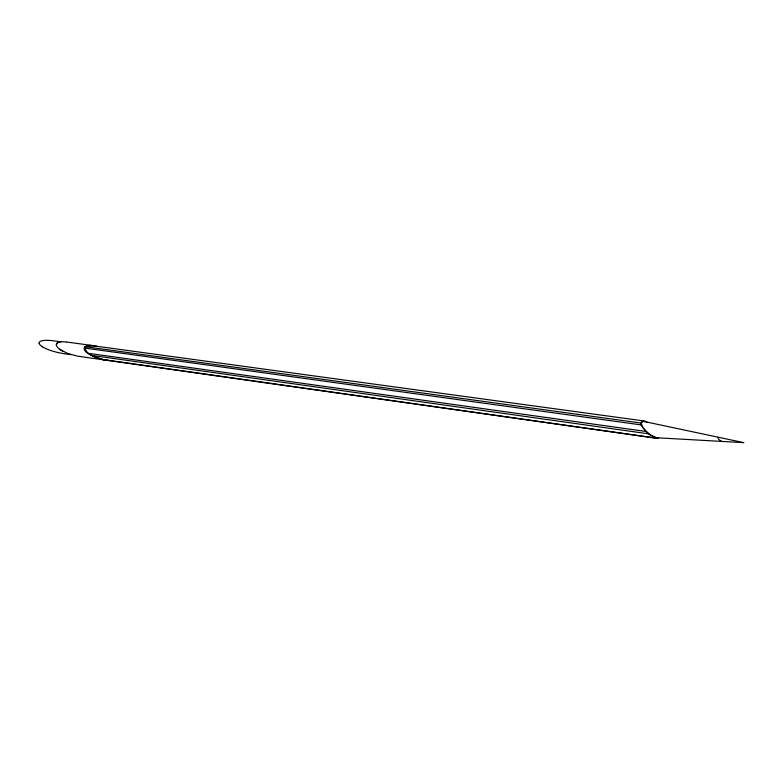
<?xml version="1.0" encoding="UTF-8"?>
<svg xmlns="http://www.w3.org/2000/svg" width="783" height="783" viewBox="0 0 783 783"><rect width="100%" height="100%" fill="white"/><g stroke="black" fill="none" stroke-linecap="round" stroke-linejoin="round"><path stroke-width="1.17" d="M66.389 341.985C63.198 341.828 57.267 340.683 56.288 344.814M658.669 437.893L657.994 438.451A2.437 0.666 13.1 0 1 657.319 438.392L77.713 356.187L67.925 353.573L59.997 349.482A29.656 8.026 13.1 0 1 56.307 344.863M105.049 359.935A10.502 2.838 13.1 0 1 102.279 359.426L91.092 355.296A26.867 7.272 13.1 0 1 87.882 353.241L84.417 348.044A23.754 6.43 13.1 0 1 85.367 346.703L640.514 422.977L643.46 420.902A2.378 0.646 13.1 0 1 643.841 420.941A2.985 0.812 13.1 0 1 645.721 421.411L646.934 422.096M85.386 346.712L93.187 345.783L643.841 420.941M97.014 346.311A10.825 2.926 13.1 0 0 93.774 345.714C90.75 345.254 82.969 344.677 84.319 349.668A32.123 8.691 13.1 0 0 86.61 352.458L94.635 357.126L105.157 360.082A10.776 2.917 13.1 0 0 108.054 360.356M66.761 342.034L93.774 345.714M61.143 341.848L52.882 340.732A20.084 5.432 13.1 0 0 39.062 343.434M84.417 348.044L640.876 424.866L647.57 433.224A57.864 15.66 13.1 0 0 648.275 433.792L655.772 438.03A2.799 0.754 13.1 0 0 657.319 438.392M87.872 353.241L645.584 431.413M91.092 355.296L648.275 433.792M64.108 353.671L71.096 354.66M102.279 359.426L655.772 438.03M718.628 437.305L717.962 437.648L718.295 438.637A24.997 6.763 13.1 0 0 719.391 439.977L721.613 441.397M640.876 424.866L640.709 424.357A51.443 13.918 13.1 0 1 640.504 422.977M39.238 343.59L39.297 343.757A19.36 5.236 13.1 0 0 42.546 346.849M64.079 353.632A20.603 5.579 13.1 0 1 42.458 346.84M56.366 344.177A23.265 6.293 13.1 0 1 57.365 342.856M62.983 351.332A26.045 7.047 13.1 0 1 59.762 349.306M641.277 423.212L642.706 427.381A85.024 23.01 13.1 0 0 644.869 430.161L650.869 435.211L656.829 437.766L743.85 442.659L644.673 421.626A2.183 0.587 13.1 0 0 644.008 421.538L642.119 421.851L641.277 423.212"/></g></svg>
